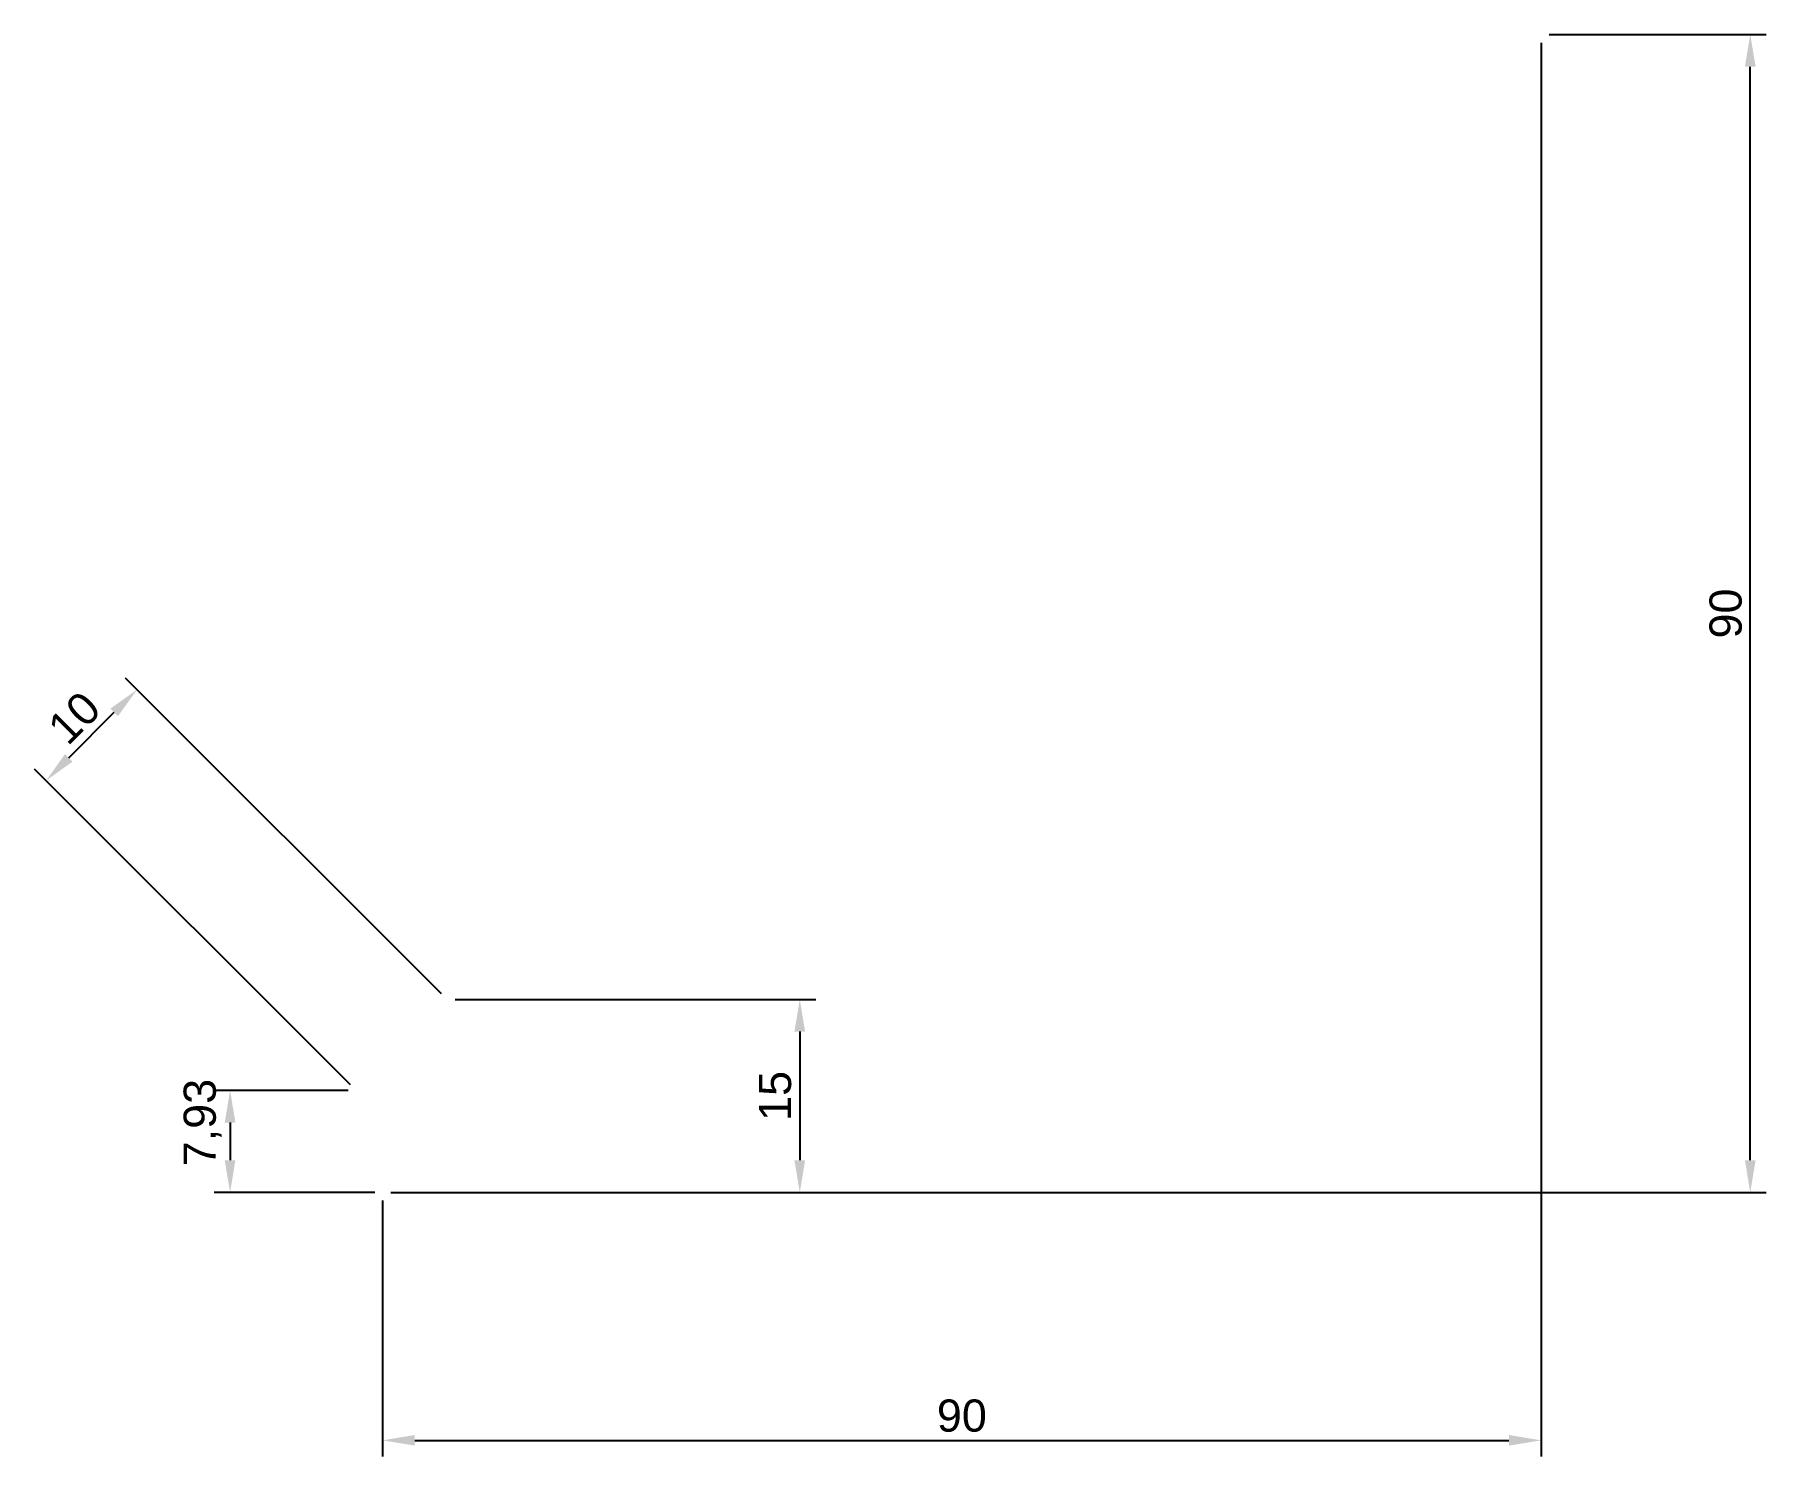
# Paper-space layout 'Layout1' of a CAD drawing. Header units: millimetres. Extents: x 39 to 174, y 37 to 148.
import ezdxf

# ---------------------------------------------------------------- set-up
doc = ezdxf.new("R2010")
doc.units = ezdxf.units.MM
doc.styles.get("Standard").update_dxf_attribs({"font": 'arial.ttf'})
doc.dimstyles.new('ISO-25', dxfattribs={"dimtxt": 2.5, "dimasz": 2.5, "dimexe": 1.25, "dimexo": 0.625, "dimtad": 1, "dimtxsty": 'Standard', "dimcen": 2.5, "dimadec": 0, "dimazin": 0, "dimtfac": 1, "dimtmove": 0, "dimatfit": 3, "dimfxl": 1, "dimarcsym": 0})

# ---------------------------------------------------------------- blocks, each defined once
blk = doc.blocks.new('*D16')
at = {"color": 0, "lineweight": -2, "transparency": 16777216}
for p, q in [((156.23, 147.37), (156.23, 37.48)), ((66.23, 57.37), (66.23, 37.48)), ((68.73, 38.73), (153.73, 38.73))]:
    blk.add_line(p, q, dxfattribs=at)
at = {"color": 0, "transparency": 16777216}
for points in [[(68.73, 39.15), (68.73, 38.32), (66.23, 38.73)], [(153.73, 39.15), (153.73, 38.32), (156.23, 38.73)]]:
    blk.add_solid(points, dxfattribs=at)
at = {"layer": 'Defpoints', "color": 0, "transparency": 16777216}
for p in [(156.23, 148), (66.23, 58), (156.23, 38.73)]:
    blk.add_point(p, dxfattribs=at)
at = {"color": 0, "transparency": 16777216, "insert": (111.23, 40.64), "char_height": 2.5, "attachment_point": 5}
blk.add_mtext('90', dxfattribs=at)
blk = doc.blocks.new('*D17')
at = {"color": 0, "lineweight": -2, "transparency": 16777216}
for p, q in [((156.86, 148), (173.73, 148)), ((172.48, 60.5), (172.48, 145.5)), ((66.86, 58), (173.73, 58))]:
    blk.add_line(p, q, dxfattribs=at)
at = {"color": 0, "transparency": 16777216}
for points in [[(172.07, 145.5), (172.9, 145.5), (172.48, 148)], [(172.07, 60.5), (172.9, 60.5), (172.48, 58)]]:
    blk.add_solid(points, dxfattribs=at)
at = {"layer": 'Defpoints', "color": 0, "transparency": 16777216}
for p in [(156.23, 148), (172.48, 148), (66.23, 58)]:
    blk.add_point(p, dxfattribs=at)
at = {"color": 0, "transparency": 16777216, "insert": (170.58, 103), "char_height": 2.5, "attachment_point": 5, "rotation": 90}
blk.add_mtext('90', dxfattribs=at)
blk = doc.blocks.new('*D18')
at = {"color": 0, "lineweight": -2, "transparency": 16777216}
for p, q in [((63.54, 65.93), (53.13, 65.93)), ((54.38, 63.43), (54.38, 60.5)), ((65.61, 58), (53.13, 58))]:
    blk.add_line(p, q, dxfattribs=at)
at = {"color": 0, "transparency": 16777216}
for points in [[(53.96, 63.43), (54.79, 63.43), (54.38, 65.93)], [(53.96, 60.5), (54.79, 60.5), (54.38, 58)]]:
    blk.add_solid(points, dxfattribs=at)
at = {"layer": 'Defpoints', "color": 0, "transparency": 16777216}
for p in [(64.16, 65.93), (54.38, 58), (66.23, 58)]:
    blk.add_point(p, dxfattribs=at)
at = {"color": 0, "transparency": 16777216, "insert": (52.25, 63.43), "char_height": 2.5, "attachment_point": 5, "rotation": 90}
blk.add_mtext('7,93', dxfattribs=at)
blk = doc.blocks.new('*D19')
at = {"color": 0, "lineweight": -2, "transparency": 16777216}
for p, q in [((71.86, 73), (99.89, 73)), ((98.64, 70.5), (98.64, 60.5)), ((66.86, 58), (99.89, 58))]:
    blk.add_line(p, q, dxfattribs=at)
at = {"color": 0, "transparency": 16777216}
for points in [[(98.22, 70.5), (99.05, 70.5), (98.64, 73)], [(98.22, 60.5), (99.05, 60.5), (98.64, 58)]]:
    blk.add_solid(points, dxfattribs=at)
at = {"layer": 'Defpoints', "color": 0, "transparency": 16777216}
for p in [(71.23, 73), (66.23, 58), (98.64, 58)]:
    blk.add_point(p, dxfattribs=at)
at = {"color": 0, "transparency": 16777216, "insert": (96.73, 65.5), "char_height": 2.5, "attachment_point": 5, "rotation": 90}
blk.add_mtext('15', dxfattribs=at)
blk = doc.blocks.new('*D20')
at = {"color": 0, "lineweight": -2, "transparency": 16777216}
for p, q in [((70.79, 73.44), (46.26, 97.97)), ((41.84, 91.78), (45.38, 95.32)), ((63.72, 66.37), (39.19, 90.9))]:
    blk.add_line(p, q, dxfattribs=at)
at = {"color": 0, "transparency": 16777216}
for points in [[(45.08, 95.61), (45.67, 95.02), (47.15, 97.08)], [(41.55, 92.07), (42.14, 91.49), (40.08, 90.01)]]:
    blk.add_solid(points, dxfattribs=at)
at = {"layer": 'Defpoints', "color": 0, "transparency": 16777216}
for p in [(47.15, 97.08), (71.23, 73), (64.16, 65.93)]:
    blk.add_point(p, dxfattribs=at)
at = {"color": 0, "transparency": 16777216, "insert": (42.27, 94.89), "char_height": 2.5, "attachment_point": 5, "rotation": 45}
blk.add_mtext('10', dxfattribs=at)

psp = doc.layouts.get("Layout1")

# ---------------------------------------------------------------- dimensions: what is measured, and where the dimension line sits
dim = psp.add_linear_dim(base=(156.234, 38.734), p1=(66.234, 57.996), p2=(156.234, 147.996), dimstyle='ISO-25', override={"dimlfac": -1})
dim.commit()
dim.dimension.update_dxf_attribs({"geometry": '*D16', "text_midpoint": (111.234, 40.636)})
for base, p1, p2, picture, middle in [((172.483, 147.996), (66.234, 57.996), (156.234, 147.996), '*D17', (170.582, 102.996)), ((98.635, 57.996), (71.234, 72.996), (66.234, 57.996), '*D19', (96.734, 65.496))]:
    dim = psp.add_linear_dim(base=base, p1=p1, p2=p2, angle=90, dimstyle='ISO-25', override={"dimlfac": -1})
    dim.commit()
    dim.dimension.update_dxf_attribs({"geometry": picture, "text_midpoint": middle})
dim = psp.add_aligned_dim(p1=(64.163, 65.925), p2=(71.234, 72.996), distance=34.064, dimstyle='ISO-25', override={"dimlfac": -1})
dim.commit()
dim.dimension.update_dxf_attribs({"geometry": '*D20', "text_midpoint": (42.267, 94.892)})
dim = psp.add_linear_dim(base=(54.378, 57.996), p1=(64.163, 65.925), p2=(66.234, 57.996), angle=90, dimstyle='ISO-25', override={"dimlfac": -1})
dim.commit()
dim.dimension.update_dxf_attribs({"geometry": '*D18', "text_midpoint": (54.378, 63.425), "dimtype": 160})

doc.saveas('drawing.dxf')
